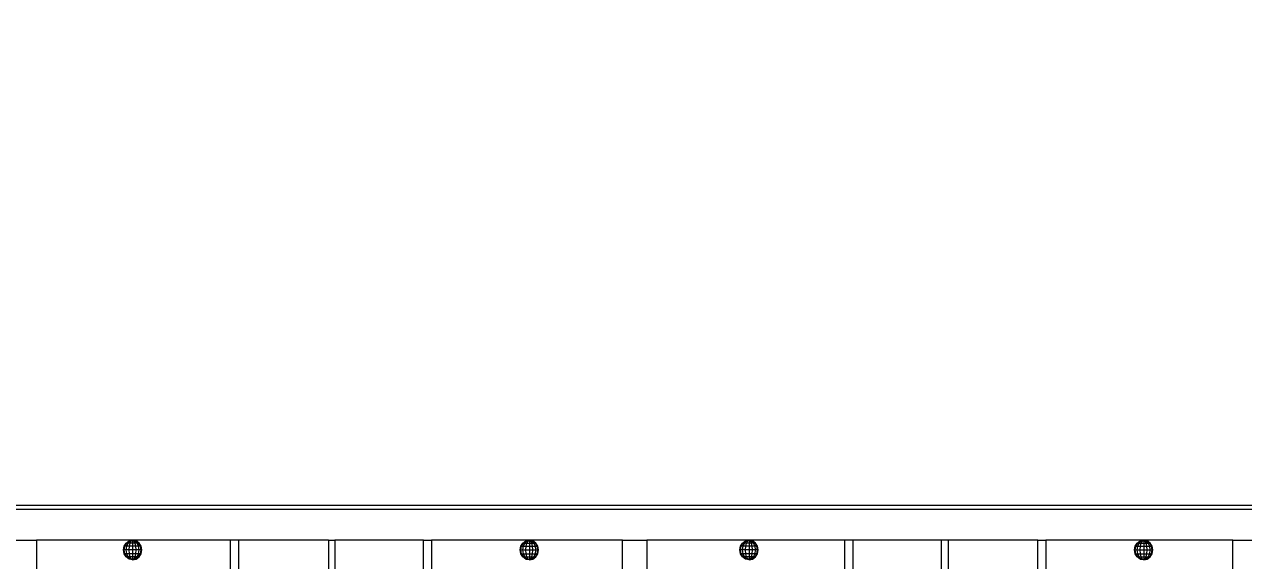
# Model space of a CAD drawing. Header units: millimetres. Extents: x 1832547 to 2001569, y -558009 to -417808.
# Drawn here: x 1913508 to 1914911, y -522764 to -522147 of the extents above; entities that cross this region are included whole.
import ezdxf

# ---------------------------------------------------------------- set-up
doc = ezdxf.new("R2010")
doc.units = ezdxf.units.MM
doc.header["$MEASUREMENT"] = 0
doc.layers.get('0').update_dxf_attribs({"linetype": 'CONTINUOUS'})
doc.layers.get('DEFPOINTS').update_dxf_attribs({"linetype": 'CONTINUOUS'})
for name, color, linetype, lineweight in [('CA.dim 08', 8, 'CONTINUOUS', 13), ('CA.manh 08', 8, 'CONTINUOUS', 9), ('CA_manh 08', 8, 'CONTINUOUS', 9)]:
    doc.layers.add(name, color=color, linetype=linetype, lineweight=lineweight)
doc.styles.get("Standard").update_dxf_attribs({"font": 'roman.shx'})
doc.dimstyles.new('CA 70', dxfattribs={"dimscale": 0.7, "dimtxt": 220, "dimasz": 60, "dimexe": 160, "dimexo": 0, "dimgap": 30, "dimtad": 1, "dimdec": 0, "dimrnd": 5, "dimzin": 0, "dimdsep": 46, "dimtxsty": 'Standard', "dimblk": 'ARCHTICK', "dimcen": 0.09, "dimdle": 160, "dimclrd": 256, "dimclre": 256, "dimclrt": 255, "dimadec": 0, "dimazin": 0, "dimtfac": 1, "dimtdec": 0, "dimtix": 1, "dimtmove": 2, "dimatfit": 3, "dimldrblk": 'DOT', "dimfxl": 600, "dimfxlon": 1, "dimtolj": 1, "dimtzin": 0, "dimarcsym": 0})

# ---------------------------------------------------------------- blocks, each defined once
blk = doc.blocks.new('wt45t')
at = {"layer": 'CA_manh 08'}
for p, q in [((1917247.5, -517910.5), (1920284.1, -517910.5)), ((1920284.1, -517915), (1917247.5, -517915)), ((1918779.8, -517950.5), (1918049.7, -517950.5)), ((1918779.8, -518051.2), (1918779.8, -517950.5)), ((1918779.8, -517950.5), (1918882.5, -517950.5)), ((1918872.8, -517957.4), (1918875.1, -517953.8)), ((1918873.5, -517957.4), (1918875.6, -517953.8)), ((1918875.1, -517953.8), (1918878.5, -517951.3)), ((1918875.6, -517953.8), (1918875.1, -517953.8)), ((1918875.6, -517953.8), (1918878.8, -517951.3)), ((1918877.2, -517953.8), (1918875.6, -517953.8)), ((1918875.6, -517957.4), (1918877.2, -517953.8)), ((1918877.2, -517953.8), (1918879.6, -517951.3)), ((1918879.6, -517953.8), (1918877.2, -517953.8)), ((1918878.5, -517951.3), (1918882.5, -517950.5)), ((1918878.8, -517951.3), (1918878.5, -517951.3)), ((1918878.8, -517951.3), (1918882.5, -517950.5)), ((1918879.6, -517951.3), (1918878.8, -517951.3)), ((1918878.8, -517957.4), (1918879.6, -517953.8)), ((1918879.6, -517951.3), (1918882.5, -517950.5)), ((1918880.9, -517951.3), (1918879.6, -517951.3)), ((1918879.6, -517953.8), (1918880.9, -517951.3)), ((1918882.5, -517953.8), (1918879.6, -517953.8)), ((1918880.9, -517951.3), (1918882.5, -517950.5)), ((1918882.5, -517951.3), (1918880.9, -517951.3)), ((1918882.5, -517950.5), (1918882.5, -517951.3)), ((1918884, -517951.3), (1918882.5, -517950.5)), ((1918885.3, -517951.3), (1918882.5, -517950.5)), ((1918886.2, -517951.3), (1918882.5, -517950.5)), ((1918886.5, -517951.3), (1918882.5, -517950.5)), ((1918882.5, -517950.5), (1918995, -517950.5)), ((1918884, -517951.3), (1918882.5, -517951.3)), ((1918882.5, -517951.3), (1918882.5, -517953.8)), ((1918885.3, -517953.8), (1918882.5, -517953.8)), ((1918882.5, -517953.8), (1918882.5, -517957.4)), ((1918885.3, -517951.3), (1918884, -517951.3)), ((1918885.3, -517953.8), (1918884, -517951.3)), ((1918886.2, -517951.3), (1918885.3, -517951.3)), ((1918887.7, -517953.8), (1918885.3, -517951.3)), ((1918887.7, -517953.8), (1918885.3, -517953.8)), ((1918886.2, -517957.4), (1918885.3, -517953.8)), ((1918886.5, -517951.3), (1918886.2, -517951.3)), ((1918889.4, -517953.8), (1918886.2, -517951.3)), ((1918889.9, -517953.8), (1918886.5, -517951.3)), ((1918889.4, -517953.8), (1918887.7, -517953.8)), ((1918889.4, -517957.4), (1918887.7, -517953.8)), ((1918889.9, -517953.8), (1918889.4, -517953.8)), ((1918891.5, -517957.4), (1918889.4, -517953.8)), ((1918892.2, -517957.4), (1918889.9, -517953.8)), ((1919004.4, -517950.5), (1918995, -517950.5)), ((1918995, -517950.5), (1918995, -518051.2)), ((1919004.4, -517950.5), (1919107.6, -517950.5)), ((1919004.4, -518051.2), (1919004.4, -517950.5)), ((1919107.6, -517950.5), (1919107.6, -518051.2)), ((1919107.6, -517950.5), (1919115.2, -517950.5)), ((1919115.2, -518051.2), (1919115.2, -517950.5)), ((1919115.2, -517950.5), (1919217, -517950.5)), ((1919217, -517950.5), (1919226.5, -517950.5)), ((1919217, -517950.5), (1919217, -518051.2)), ((1919226.5, -518051.2), (1919226.5, -517950.5)), ((1919226.5, -517950.5), (1919336.5, -517950.5)), ((1919326.8, -517957.4), (1919329.1, -517953.8)), ((1919327.5, -517957.4), (1919329.6, -517953.8)), ((1919329.1, -517953.8), (1919332.5, -517951.3)), ((1919329.1, -517953.8), (1919329.6, -517953.8)), ((1919329.6, -517953.8), (1919332.8, -517951.3)), ((1919329.6, -517953.8), (1919331.2, -517953.8)), ((1919329.6, -517957.4), (1919331.2, -517953.8)), ((1919331.2, -517953.8), (1919333.7, -517951.3)), ((1919331.2, -517953.8), (1919333.7, -517953.8)), ((1919332.5, -517951.3), (1919336.5, -517950.5)), ((1919332.8, -517951.3), (1919332.5, -517951.3)), ((1919332.8, -517951.3), (1919336.5, -517950.5)), ((1919333.7, -517951.3), (1919332.8, -517951.3)), ((1919332.8, -517957.4), (1919333.7, -517953.8)), ((1919333.7, -517951.3), (1919336.5, -517950.5)), ((1919335, -517951.3), (1919333.7, -517951.3)), ((1919333.7, -517953.8), (1919335, -517951.3)), ((1919333.7, -517953.8), (1919336.5, -517953.8)), ((1919335, -517951.3), (1919336.5, -517950.5)), ((1919336.5, -517951.3), (1919335, -517951.3)), ((1919336.5, -517950.5), (1919336.5, -517951.3)), ((1919338, -517951.3), (1919336.5, -517950.5)), ((1919339.3, -517951.3), (1919336.5, -517950.5)), ((1919340.2, -517951.3), (1919336.5, -517950.5)), ((1919340.5, -517951.3), (1919336.5, -517950.5)), ((1919336.5, -517950.5), (1919454, -517950.5)), ((1919336.5, -517951.3), (1919338, -517951.3)), ((1919336.5, -517951.3), (1919336.5, -517953.8)), ((1919336.5, -517953.8), (1919339.3, -517953.8)), ((1919336.5, -517953.8), (1919336.5, -517957.4)), ((1919338, -517951.3), (1919339.3, -517951.3)), ((1919339.3, -517953.8), (1919338, -517951.3)), ((1919339.3, -517951.3), (1919340.2, -517951.3)), ((1919341.8, -517953.8), (1919339.3, -517951.3)), ((1919339.3, -517953.8), (1919341.8, -517953.8)), ((1919340.2, -517957.4), (1919339.3, -517953.8)), ((1919340.2, -517951.3), (1919340.5, -517951.3)), ((1919343.4, -517953.8), (1919340.2, -517951.3)), ((1919343.9, -517953.8), (1919340.5, -517951.3)), ((1919341.8, -517953.8), (1919343.4, -517953.8)), ((1919343.4, -517957.4), (1919341.8, -517953.8)), ((1919343.4, -517953.8), (1919343.9, -517953.8)), ((1919345.5, -517957.4), (1919343.4, -517953.8)), ((1919346.2, -517957.4), (1919343.9, -517953.8)), ((1919454, -517950.5), (1919454, -518683.8)), ((1919482, -517950.5), (1919454, -517950.5)), ((1919482, -518050.5), (1919482, -517950.5)), ((1919482, -517950.5), (1919589.2, -517950.5)), ((1919579.5, -517957.4), (1919581.8, -517953.8)), ((1919580.2, -517957.4), (1919582.3, -517953.8)), ((1919581.8, -517953.8), (1919585.2, -517951.3)), ((1919582.3, -517953.8), (1919581.8, -517953.8)), ((1919582.3, -517953.8), (1919585.5, -517951.3)), ((1919584, -517953.8), (1919582.3, -517953.8)), ((1919582.3, -517957.4), (1919584, -517953.8)), ((1919584, -517953.8), (1919586.4, -517951.3)), ((1919586.4, -517953.8), (1919584, -517953.8)), ((1919585.2, -517951.3), (1919589.2, -517950.5)), ((1919585.5, -517951.3), (1919585.2, -517951.3)), ((1919585.5, -517951.3), (1919589.2, -517950.5)), ((1919586.4, -517951.3), (1919585.5, -517951.3)), ((1919585.5, -517957.4), (1919586.4, -517953.8)), ((1919586.4, -517951.3), (1919589.2, -517950.5)), ((1919587.7, -517951.3), (1919586.4, -517951.3)), ((1919586.4, -517953.8), (1919587.7, -517951.3)), ((1919589.2, -517953.8), (1919586.4, -517953.8)), ((1919587.7, -517951.3), (1919589.2, -517950.5)), ((1919589.2, -517951.3), (1919587.7, -517951.3)), ((1919589.2, -517950.5), (1919589.2, -517951.3)), ((1919590.8, -517951.3), (1919589.2, -517950.5)), ((1919592.1, -517951.3), (1919589.2, -517950.5)), ((1919592.9, -517951.3), (1919589.2, -517950.5)), ((1919593.2, -517951.3), (1919589.2, -517950.5)), ((1919589.2, -517950.5), (1919701.7, -517950.5)), ((1919590.8, -517951.3), (1919589.2, -517951.3)), ((1919589.2, -517951.3), (1919589.2, -517953.8)), ((1919592.1, -517953.8), (1919589.2, -517953.8)), ((1919589.2, -517953.8), (1919589.2, -517957.4)), ((1919592.1, -517951.3), (1919590.8, -517951.3)), ((1919592.1, -517953.8), (1919590.8, -517951.3)), ((1919592.9, -517951.3), (1919592.1, -517951.3)), ((1919594.5, -517953.8), (1919592.1, -517951.3)), ((1919594.5, -517953.8), (1919592.1, -517953.8)), ((1919592.9, -517957.4), (1919592.1, -517953.8)), ((1919593.2, -517951.3), (1919592.9, -517951.3)), ((1919596.1, -517953.8), (1919592.9, -517951.3)), ((1919596.6, -517953.8), (1919593.2, -517951.3)), ((1919596.1, -517953.8), (1919594.5, -517953.8)), ((1919596.1, -517957.4), (1919594.5, -517953.8)), ((1919596.6, -517953.8), (1919596.1, -517953.8)), ((1919598.2, -517957.4), (1919596.1, -517953.8)), ((1919598.9, -517957.4), (1919596.6, -517953.8)), ((1919711.1, -517950.5), (1919701.7, -517950.5)), ((1919701.7, -517950.5), (1919701.7, -518051.2)), ((1919711.1, -517950.5), (1919813, -517950.5)), ((1919711.1, -518051.2), (1919711.1, -517950.5)), ((1919813, -517950.5), (1919813, -518051.2)), ((1919820.5, -517950.5), (1919813, -517950.5)), ((1919820.5, -517950.5), (1919923.7, -517950.5)), ((1919820.5, -517950.5), (1919820.5, -518051.2)), ((1919923.7, -517950.5), (1919933.2, -517950.5)), ((1919923.7, -517950.5), (1919923.7, -518051.2)), ((1919933.2, -518051.2), (1919933.2, -517950.5)), ((1919933.2, -517950.5), (1920045.7, -517950.5)), ((1920036, -517957.4), (1920038.2, -517953.8)), ((1920036.7, -517957.4), (1920038.8, -517953.8)), ((1920038.2, -517953.8), (1920041.6, -517951.3)), ((1920038.2, -517953.8), (1920038.8, -517953.8)), ((1920038.8, -517953.8), (1920042, -517951.3)), ((1920038.8, -517953.8), (1920040.4, -517953.8)), ((1920038.8, -517957.4), (1920040.4, -517953.8)), ((1920040.4, -517953.8), (1920042.8, -517951.3)), ((1920040.4, -517953.8), (1920042.8, -517953.8)), ((1920041.6, -517951.3), (1920045.7, -517950.5)), ((1920042, -517951.3), (1920041.6, -517951.3)), ((1920042, -517951.3), (1920045.7, -517950.5)), ((1920042.8, -517951.3), (1920042, -517951.3)), ((1920042, -517957.4), (1920042.8, -517953.8)), ((1920042.8, -517951.3), (1920045.7, -517950.5)), ((1920044.1, -517951.3), (1920042.8, -517951.3)), ((1920042.8, -517953.8), (1920044.1, -517951.3)), ((1920042.8, -517953.8), (1920045.7, -517953.8)), ((1920044.1, -517951.3), (1920045.7, -517950.5)), ((1920045.7, -517951.3), (1920044.1, -517951.3)), ((1920045.7, -517950.5), (1920045.7, -517951.3)), ((1920047.2, -517951.3), (1920045.7, -517950.5)), ((1920048.5, -517951.3), (1920045.7, -517950.5)), ((1920049.4, -517951.3), (1920045.7, -517950.5)), ((1920049.7, -517951.3), (1920045.7, -517950.5)), ((1920045.7, -517950.5), (1920156.2, -517950.5)), ((1920045.7, -517951.3), (1920047.2, -517951.3)), ((1920045.7, -517951.3), (1920045.7, -517953.8)), ((1920045.7, -517953.8), (1920048.5, -517953.8)), ((1920045.7, -517953.8), (1920045.7, -517957.4)), ((1920047.2, -517951.3), (1920048.5, -517951.3)), ((1920048.5, -517953.8), (1920047.2, -517951.3)), ((1920048.5, -517951.3), (1920049.4, -517951.3)), ((1920050.9, -517953.8), (1920048.5, -517951.3)), ((1920048.5, -517953.8), (1920050.9, -517953.8)), ((1920049.4, -517957.4), (1920048.5, -517953.8)), ((1920049.4, -517951.3), (1920049.7, -517951.3)), ((1920052.5, -517953.8), (1920049.4, -517951.3)), ((1920053.1, -517953.8), (1920049.7, -517951.3)), ((1920050.9, -517953.8), (1920052.5, -517953.8)), ((1920052.5, -517957.4), (1920050.9, -517953.8)), ((1920052.5, -517953.8), (1920053.1, -517953.8)), ((1920054.6, -517957.4), (1920052.5, -517953.8)), ((1920055.4, -517957.4), (1920053.1, -517953.8)), ((1920156.2, -517950.5), (1920156.2, -518051.2)), ((1920184.1, -517950.5), (1920156.2, -517950.5)), ((1918872, -517961.8), (1918872.8, -517957.4)), ((1918872.8, -517961.8), (1918872, -517961.8)), ((1918872.8, -517966.1), (1918872, -517961.8)), ((1918873.5, -517957.4), (1918872.8, -517957.4)), ((1918872.8, -517961.8), (1918873.5, -517957.4)), ((1918875.1, -517961.8), (1918872.8, -517961.8)), ((1918873.5, -517966.1), (1918872.8, -517961.8)), ((1918873.5, -517966.1), (1918872.8, -517966.1)), ((1918875.1, -517969.7), (1918872.8, -517966.1)), ((1918875.6, -517957.4), (1918873.5, -517957.4)), ((1918875.6, -517966.1), (1918873.5, -517966.1)), ((1918875.6, -517969.7), (1918873.5, -517966.1)), ((1918875.1, -517961.8), (1918875.6, -517957.4)), ((1918878.5, -517961.8), (1918875.1, -517961.8)), ((1918875.6, -517966.1), (1918875.1, -517961.8)), ((1918878.8, -517957.4), (1918875.6, -517957.4)), ((1918878.8, -517966.1), (1918875.6, -517966.1)), ((1918877.2, -517969.7), (1918875.6, -517966.1)), ((1918878.5, -517961.8), (1918878.8, -517957.4)), ((1918882.5, -517961.8), (1918878.5, -517961.8)), ((1918878.8, -517966.1), (1918878.5, -517961.8)), ((1918882.5, -517957.4), (1918878.8, -517957.4)), ((1918882.5, -517966.1), (1918878.8, -517966.1)), ((1918879.6, -517969.7), (1918878.8, -517966.1)), ((1918886.2, -517957.4), (1918882.5, -517957.4)), ((1918882.5, -517957.4), (1918882.5, -517961.8)), ((1918886.5, -517961.8), (1918882.5, -517961.8)), ((1918882.5, -517961.8), (1918882.5, -517966.1)), ((1918886.2, -517966.1), (1918882.5, -517966.1)), ((1918882.5, -517966.1), (1918882.5, -517969.7)), ((1918885.3, -517969.7), (1918886.2, -517966.1)), ((1918889.4, -517957.4), (1918886.2, -517957.4)), ((1918886.5, -517961.8), (1918886.2, -517957.4)), ((1918886.2, -517966.1), (1918886.5, -517961.8)), ((1918889.4, -517966.1), (1918886.2, -517966.1)), ((1918889.9, -517961.8), (1918886.5, -517961.8)), ((1918887.7, -517969.7), (1918889.4, -517966.1)), ((1918891.5, -517957.4), (1918889.4, -517957.4)), ((1918889.9, -517961.8), (1918889.4, -517957.4)), ((1918889.4, -517966.1), (1918889.9, -517961.8)), ((1918891.5, -517966.1), (1918889.4, -517966.1)), ((1918889.4, -517969.7), (1918891.5, -517966.1)), ((1918892.2, -517961.8), (1918889.9, -517961.8)), ((1918889.9, -517969.7), (1918892.2, -517966.1)), ((1918892.2, -517957.4), (1918891.5, -517957.4)), ((1918892.2, -517961.8), (1918891.5, -517957.4)), ((1918891.5, -517966.1), (1918892.2, -517961.8)), ((1918892.2, -517966.1), (1918891.5, -517966.1)), ((1918893, -517961.8), (1918892.2, -517957.4)), ((1918893, -517961.8), (1918892.2, -517961.8)), ((1918892.2, -517966.1), (1918893, -517961.8)), ((1919326, -517961.8), (1919326.8, -517957.4)), ((1919326, -517961.8), (1919326.8, -517961.8)), ((1919326.8, -517966.1), (1919326, -517961.8)), ((1919326.8, -517957.4), (1919327.5, -517957.4)), ((1919326.8, -517961.8), (1919327.5, -517957.4)), ((1919326.8, -517961.8), (1919329.1, -517961.8)), ((1919327.5, -517966.1), (1919326.8, -517961.8)), ((1919326.8, -517966.1), (1919327.5, -517966.1)), ((1919329.1, -517969.7), (1919326.8, -517966.1)), ((1919327.5, -517957.4), (1919329.6, -517957.4)), ((1919327.5, -517966.1), (1919329.6, -517966.1)), ((1919329.6, -517969.7), (1919327.5, -517966.1)), ((1919329.1, -517961.8), (1919329.6, -517957.4)), ((1919329.1, -517961.8), (1919332.5, -517961.8)), ((1919329.6, -517966.1), (1919329.1, -517961.8)), ((1919329.6, -517957.4), (1919332.8, -517957.4)), ((1919329.6, -517966.1), (1919332.8, -517966.1)), ((1919331.2, -517969.7), (1919329.6, -517966.1)), ((1919332.5, -517961.8), (1919332.8, -517957.4)), ((1919332.5, -517961.8), (1919336.5, -517961.8)), ((1919332.8, -517966.1), (1919332.5, -517961.8)), ((1919332.8, -517957.4), (1919336.5, -517957.4)), ((1919332.8, -517966.1), (1919336.5, -517966.1)), ((1919333.7, -517969.7), (1919332.8, -517966.1)), ((1919336.5, -517957.4), (1919340.2, -517957.4)), ((1919336.5, -517957.4), (1919336.5, -517961.8)), ((1919336.5, -517961.8), (1919340.5, -517961.8)), ((1919336.5, -517961.8), (1919336.5, -517966.1)), ((1919336.5, -517966.1), (1919340.2, -517966.1)), ((1919336.5, -517966.1), (1919336.5, -517969.7)), ((1919339.3, -517969.7), (1919340.2, -517966.1)), ((1919340.2, -517957.4), (1919343.4, -517957.4)), ((1919340.5, -517961.8), (1919340.2, -517957.4)), ((1919340.2, -517966.1), (1919340.5, -517961.8)), ((1919340.2, -517966.1), (1919343.4, -517966.1)), ((1919340.5, -517961.8), (1919343.9, -517961.8)), ((1919341.8, -517969.7), (1919343.4, -517966.1)), ((1919343.4, -517957.4), (1919345.5, -517957.4)), ((1919343.9, -517961.8), (1919343.4, -517957.4)), ((1919343.4, -517966.1), (1919343.9, -517961.8)), ((1919343.4, -517966.1), (1919345.5, -517966.1)), ((1919343.4, -517969.7), (1919345.5, -517966.1)), ((1919343.9, -517961.8), (1919346.2, -517961.8)), ((1919343.9, -517969.7), (1919346.2, -517966.1)), ((1919345.5, -517957.4), (1919346.2, -517957.4)), ((1919346.2, -517961.8), (1919345.5, -517957.4)), ((1919345.5, -517966.1), (1919346.2, -517961.8)), ((1919345.5, -517966.1), (1919346.2, -517966.1)), ((1919347, -517961.8), (1919346.2, -517957.4)), ((1919346.2, -517961.8), (1919347, -517961.8)), ((1919346.2, -517966.1), (1919347, -517961.8)), ((1919578.7, -517961.8), (1919579.5, -517957.4)), ((1919579.5, -517961.8), (1919578.7, -517961.8)), ((1919579.5, -517966.1), (1919578.7, -517961.8)), ((1919580.2, -517957.4), (1919579.5, -517957.4)), ((1919579.5, -517961.8), (1919580.2, -517957.4)), ((1919581.8, -517961.8), (1919579.5, -517961.8)), ((1919580.2, -517966.1), (1919579.5, -517961.8)), ((1919580.2, -517966.1), (1919579.5, -517966.1)), ((1919581.8, -517969.7), (1919579.5, -517966.1)), ((1919582.3, -517957.4), (1919580.2, -517957.4)), ((1919582.3, -517966.1), (1919580.2, -517966.1)), ((1919582.3, -517969.7), (1919580.2, -517966.1)), ((1919581.8, -517961.8), (1919582.3, -517957.4)), ((1919585.2, -517961.8), (1919581.8, -517961.8)), ((1919582.3, -517966.1), (1919581.8, -517961.8)), ((1919585.5, -517957.4), (1919582.3, -517957.4)), ((1919585.5, -517966.1), (1919582.3, -517966.1)), ((1919584, -517969.7), (1919582.3, -517966.1)), ((1919585.2, -517961.8), (1919585.5, -517957.4)), ((1919589.2, -517961.8), (1919585.2, -517961.8)), ((1919585.5, -517966.1), (1919585.2, -517961.8)), ((1919589.2, -517957.4), (1919585.5, -517957.4)), ((1919589.2, -517966.1), (1919585.5, -517966.1)), ((1919586.4, -517969.7), (1919585.5, -517966.1)), ((1919592.9, -517957.4), (1919589.2, -517957.4)), ((1919589.2, -517957.4), (1919589.2, -517961.8)), ((1919593.2, -517961.8), (1919589.2, -517961.8)), ((1919589.2, -517961.8), (1919589.2, -517966.1)), ((1919592.9, -517966.1), (1919589.2, -517966.1)), ((1919589.2, -517966.1), (1919589.2, -517969.7)), ((1919592.1, -517969.7), (1919592.9, -517966.1)), ((1919596.1, -517957.4), (1919592.9, -517957.4)), ((1919593.2, -517961.8), (1919592.9, -517957.4)), ((1919592.9, -517966.1), (1919593.2, -517961.8)), ((1919596.1, -517966.1), (1919592.9, -517966.1)), ((1919596.6, -517961.8), (1919593.2, -517961.8)), ((1919594.5, -517969.7), (1919596.1, -517966.1)), ((1919598.2, -517957.4), (1919596.1, -517957.4)), ((1919596.6, -517961.8), (1919596.1, -517957.4)), ((1919596.1, -517966.1), (1919596.6, -517961.8)), ((1919598.2, -517966.1), (1919596.1, -517966.1)), ((1919596.1, -517969.7), (1919598.2, -517966.1)), ((1919598.9, -517961.8), (1919596.6, -517961.8)), ((1919596.6, -517969.7), (1919598.9, -517966.1)), ((1919598.9, -517957.4), (1919598.2, -517957.4)), ((1919598.9, -517961.8), (1919598.2, -517957.4)), ((1919598.2, -517966.1), (1919598.9, -517961.8)), ((1919598.9, -517966.1), (1919598.2, -517966.1)), ((1919599.7, -517961.8), (1919598.9, -517957.4)), ((1919599.7, -517961.8), (1919598.9, -517961.8)), ((1919598.9, -517966.1), (1919599.7, -517961.8)), ((1920035.2, -517961.8), (1920036, -517957.4)), ((1920035.2, -517961.8), (1920036, -517961.8)), ((1920036, -517966.1), (1920035.2, -517961.8)), ((1920036, -517957.4), (1920036.7, -517957.4)), ((1920036, -517961.8), (1920036.7, -517957.4)), ((1920036, -517961.8), (1920038.2, -517961.8)), ((1920036.7, -517966.1), (1920036, -517961.8)), ((1920036, -517966.1), (1920036.7, -517966.1)), ((1920038.2, -517969.7), (1920036, -517966.1)), ((1920036.7, -517957.4), (1920038.8, -517957.4)), ((1920036.7, -517966.1), (1920038.8, -517966.1)), ((1920038.8, -517969.7), (1920036.7, -517966.1)), ((1920038.2, -517961.8), (1920038.8, -517957.4)), ((1920038.2, -517961.8), (1920041.6, -517961.8)), ((1920038.8, -517966.1), (1920038.2, -517961.8)), ((1920038.8, -517957.4), (1920042, -517957.4)), ((1920038.8, -517966.1), (1920042, -517966.1)), ((1920040.4, -517969.7), (1920038.8, -517966.1)), ((1920041.6, -517961.8), (1920042, -517957.4)), ((1920041.6, -517961.8), (1920045.7, -517961.8)), ((1920042, -517966.1), (1920041.6, -517961.8)), ((1920042, -517957.4), (1920045.7, -517957.4)), ((1920042, -517966.1), (1920045.7, -517966.1)), ((1920042.8, -517969.7), (1920042, -517966.1)), ((1920045.7, -517957.4), (1920049.4, -517957.4)), ((1920045.7, -517957.4), (1920045.7, -517961.8)), ((1920045.7, -517961.8), (1920049.7, -517961.8)), ((1920045.7, -517961.8), (1920045.7, -517966.1)), ((1920045.7, -517966.1), (1920049.4, -517966.1)), ((1920045.7, -517966.1), (1920045.7, -517969.7)), ((1920048.5, -517969.7), (1920049.4, -517966.1)), ((1920049.4, -517957.4), (1920052.5, -517957.4)), ((1920049.7, -517961.8), (1920049.4, -517957.4)), ((1920049.4, -517966.1), (1920049.7, -517961.8)), ((1920049.4, -517966.1), (1920052.5, -517966.1)), ((1920049.7, -517961.8), (1920053.1, -517961.8)), ((1920050.9, -517969.7), (1920052.5, -517966.1)), ((1920052.5, -517957.4), (1920054.6, -517957.4)), ((1920053.1, -517961.8), (1920052.5, -517957.4)), ((1920052.5, -517966.1), (1920053.1, -517961.8)), ((1920052.5, -517966.1), (1920054.6, -517966.1)), ((1920052.5, -517969.7), (1920054.6, -517966.1)), ((1920053.1, -517961.8), (1920055.4, -517961.8)), ((1920053.1, -517969.7), (1920055.4, -517966.1)), ((1920054.6, -517957.4), (1920055.4, -517957.4)), ((1920055.4, -517961.8), (1920054.6, -517957.4)), ((1920054.6, -517966.1), (1920055.4, -517961.8)), ((1920054.6, -517966.1), (1920055.4, -517966.1)), ((1920056.2, -517961.8), (1920055.4, -517957.4)), ((1920055.4, -517961.8), (1920056.2, -517961.8)), ((1920055.4, -517966.1), (1920056.2, -517961.8)), ((1918875.6, -517969.7), (1918875.1, -517969.7)), ((1918878.5, -517972.2), (1918875.1, -517969.7)), ((1918877.2, -517969.7), (1918875.6, -517969.7)), ((1918878.8, -517972.2), (1918875.6, -517969.7)), ((1918879.6, -517969.7), (1918877.2, -517969.7)), ((1918879.6, -517972.2), (1918877.2, -517969.7)), ((1918878.8, -517972.2), (1918878.5, -517972.2)), ((1918882.5, -517973), (1918878.5, -517972.2)), ((1918879.6, -517972.2), (1918878.8, -517972.2)), ((1918882.5, -517973), (1918878.8, -517972.2)), ((1918882.5, -517969.7), (1918879.6, -517969.7)), ((1918880.9, -517972.2), (1918879.6, -517969.7)), ((1918880.9, -517972.2), (1918879.6, -517972.2)), ((1918882.5, -517973), (1918879.6, -517972.2)), ((1918882.5, -517972.2), (1918880.9, -517972.2)), ((1918882.5, -517973), (1918880.9, -517972.2)), ((1918885.3, -517969.7), (1918882.5, -517969.7)), ((1918882.5, -517969.7), (1918882.5, -517972.2)), ((1918884, -517972.2), (1918882.5, -517972.2)), ((1918882.5, -517972.2), (1918882.5, -517973)), ((1918882.5, -517973), (1918886.5, -517972.2)), ((1918882.5, -517973), (1918886.2, -517972.2)), ((1918882.5, -517973), (1918885.3, -517972.2)), ((1918882.5, -517973), (1918884, -517972.2)), ((1918884, -517972.2), (1918885.3, -517969.7)), ((1918885.3, -517972.2), (1918884, -517972.2)), ((1918887.7, -517969.7), (1918885.3, -517969.7)), ((1918885.3, -517972.2), (1918887.7, -517969.7)), ((1918886.2, -517972.2), (1918885.3, -517972.2)), ((1918886.2, -517972.2), (1918889.4, -517969.7)), ((1918886.5, -517972.2), (1918886.2, -517972.2)), ((1918886.5, -517972.2), (1918889.9, -517969.7)), ((1918889.4, -517969.7), (1918887.7, -517969.7)), ((1918889.4, -517969.7), (1918889.9, -517969.7)), ((1919329.1, -517969.7), (1919329.6, -517969.7)), ((1919332.5, -517972.2), (1919329.1, -517969.7)), ((1919329.6, -517969.7), (1919331.2, -517969.7)), ((1919332.8, -517972.2), (1919329.6, -517969.7)), ((1919331.2, -517969.7), (1919333.7, -517969.7)), ((1919333.7, -517972.2), (1919331.2, -517969.7)), ((1919332.8, -517972.2), (1919332.5, -517972.2)), ((1919336.5, -517973), (1919332.5, -517972.2)), ((1919332.8, -517972.2), (1919333.7, -517972.2)), ((1919336.5, -517973), (1919332.8, -517972.2)), ((1919333.7, -517969.7), (1919336.5, -517969.7)), ((1919335, -517972.2), (1919333.7, -517969.7)), ((1919333.7, -517972.2), (1919335, -517972.2)), ((1919336.5, -517973), (1919333.7, -517972.2)), ((1919335, -517972.2), (1919336.5, -517972.2)), ((1919336.5, -517973), (1919335, -517972.2)), ((1919336.5, -517969.7), (1919339.3, -517969.7)), ((1919336.5, -517969.7), (1919336.5, -517972.2)), ((1919336.5, -517972.2), (1919338, -517972.2)), ((1919336.5, -517973), (1919338, -517972.2)), ((1919336.5, -517972.2), (1919336.5, -517973)), ((1919336.5, -517973), (1919339.3, -517972.2)), ((1919336.5, -517973), (1919340.2, -517972.2)), ((1919336.5, -517973), (1919340.5, -517972.2)), ((1919338, -517972.2), (1919339.3, -517969.7)), ((1919338, -517972.2), (1919339.3, -517972.2)), ((1919339.3, -517969.7), (1919341.8, -517969.7)), ((1919339.3, -517972.2), (1919341.8, -517969.7)), ((1919339.3, -517972.2), (1919340.2, -517972.2)), ((1919340.2, -517972.2), (1919343.4, -517969.7)), ((1919340.2, -517972.2), (1919340.5, -517972.2)), ((1919340.5, -517972.2), (1919343.9, -517969.7)), ((1919341.8, -517969.7), (1919343.4, -517969.7)), ((1919343.4, -517969.7), (1919343.9, -517969.7)), ((1919582.3, -517969.7), (1919581.8, -517969.7)), ((1919585.2, -517972.2), (1919581.8, -517969.7)), ((1919584, -517969.7), (1919582.3, -517969.7)), ((1919585.5, -517972.2), (1919582.3, -517969.7)), ((1919586.4, -517969.7), (1919584, -517969.7)), ((1919586.4, -517972.2), (1919584, -517969.7)), ((1919585.5, -517972.2), (1919585.2, -517972.2)), ((1919589.2, -517973), (1919585.2, -517972.2)), ((1919586.4, -517972.2), (1919585.5, -517972.2)), ((1919589.2, -517973), (1919585.5, -517972.2)), ((1919589.2, -517969.7), (1919586.4, -517969.7)), ((1919587.7, -517972.2), (1919586.4, -517969.7)), ((1919587.7, -517972.2), (1919586.4, -517972.2)), ((1919589.2, -517973), (1919586.4, -517972.2)), ((1919589.2, -517972.2), (1919587.7, -517972.2)), ((1919589.2, -517973), (1919587.7, -517972.2)), ((1919592.1, -517969.7), (1919589.2, -517969.7)), ((1919589.2, -517969.7), (1919589.2, -517972.2)), ((1919590.8, -517972.2), (1919589.2, -517972.2)), ((1919589.2, -517972.2), (1919589.2, -517973)), ((1919589.2, -517973), (1919593.2, -517972.2)), ((1919589.2, -517973), (1919592.9, -517972.2)), ((1919589.2, -517973), (1919592.1, -517972.2)), ((1919589.2, -517973), (1919590.8, -517972.2)), ((1919590.8, -517972.2), (1919592.1, -517969.7)), ((1919592.1, -517972.2), (1919590.8, -517972.2)), ((1919594.5, -517969.7), (1919592.1, -517969.7)), ((1919592.1, -517972.2), (1919594.5, -517969.7)), ((1919592.9, -517972.2), (1919592.1, -517972.2)), ((1919592.9, -517972.2), (1919596.1, -517969.7)), ((1919593.2, -517972.2), (1919592.9, -517972.2)), ((1919593.2, -517972.2), (1919596.6, -517969.7)), ((1919596.1, -517969.7), (1919594.5, -517969.7)), ((1919596.1, -517969.7), (1919596.6, -517969.7)), ((1920038.2, -517969.7), (1920038.8, -517969.7)), ((1920041.6, -517972.2), (1920038.2, -517969.7)), ((1920038.8, -517969.7), (1920040.4, -517969.7)), ((1920042, -517972.2), (1920038.8, -517969.7)), ((1920040.4, -517969.7), (1920042.8, -517969.7)), ((1920042.8, -517972.2), (1920040.4, -517969.7)), ((1920042, -517972.2), (1920041.6, -517972.2)), ((1920045.7, -517973), (1920041.6, -517972.2)), ((1920042, -517972.2), (1920042.8, -517972.2)), ((1920045.7, -517973), (1920042, -517972.2)), ((1920042.8, -517969.7), (1920045.7, -517969.7)), ((1920044.1, -517972.2), (1920042.8, -517969.7)), ((1920042.8, -517972.2), (1920044.1, -517972.2)), ((1920045.7, -517973), (1920042.8, -517972.2)), ((1920044.1, -517972.2), (1920045.7, -517972.2)), ((1920045.7, -517973), (1920044.1, -517972.2)), ((1920045.7, -517969.7), (1920048.5, -517969.7)), ((1920045.7, -517969.7), (1920045.7, -517972.2)), ((1920045.7, -517972.2), (1920047.2, -517972.2)), ((1920045.7, -517973), (1920047.2, -517972.2)), ((1920045.7, -517972.2), (1920045.7, -517973)), ((1920045.7, -517973), (1920048.5, -517972.2)), ((1920045.7, -517973), (1920049.4, -517972.2)), ((1920045.7, -517973), (1920049.7, -517972.2)), ((1920047.2, -517972.2), (1920048.5, -517969.7)), ((1920047.2, -517972.2), (1920048.5, -517972.2)), ((1920048.5, -517969.7), (1920050.9, -517969.7)), ((1920048.5, -517972.2), (1920050.9, -517969.7)), ((1920048.5, -517972.2), (1920049.4, -517972.2)), ((1920049.4, -517972.2), (1920052.5, -517969.7)), ((1920049.4, -517972.2), (1920049.7, -517972.2)), ((1920049.7, -517972.2), (1920053.1, -517969.7)), ((1920050.9, -517969.7), (1920052.5, -517969.7)), ((1920052.5, -517969.7), (1920053.1, -517969.7))]:
    blk.add_line(p, q, dxfattribs=at)
blk = doc.blocks.new('_ArchTick')
at = {"color": 1, "linetype": 'ByBlock', "const_width": 0.15}
blk.add_lwpolyline([(-0.5, -0.5), (0.5, 0.5)], dxfattribs=at)
blk = doc.blocks.new('*D161')
at = {"layer": 'CA.manh 08', "lineweight": -2, "transparency": 16777216}
for p, q in [((1910842.1, -520308.8), (1910842.1, -522755.6)), ((1911262.1, -520420.8), (1910730.1, -520420.8)), ((1911262.1, -522643.6), (1910730.1, -522643.6))]:
    blk.add_line(p, q, dxfattribs=at)
at = {"layer": 'DEFPOINTS', "color": 0, "transparency": 16777216}
for p in [(1915941.2, -520420.8), (1910842.1, -522643.6), (1912974.3, -522643.6)]:
    blk.add_point(p, dxfattribs=at)
at = {"layer": 'CA.manh 08', "lineweight": -2, "transparency": 16777216, "xscale": 42, "yscale": 42, "zscale": 42}
for p, rotation in [((1910842.1, -520420.8), 90), ((1910842.1, -522643.6), 270)]:
    blk.add_blockref('_ArchTick', p, dxfattribs=dict(at, rotation=rotation))
at = {"layer": 'CA.manh 08', "color": 255, "transparency": 16777216, "insert": (1910744.1, -521532.2), "char_height": 154, "attachment_point": 5, "rotation": 90}
blk.add_mtext('\\A1;2225', dxfattribs=at)
blk = doc.blocks.new('_DOT')
at = {"color": 1, "linetype": 'ByBlock'}
blk.add_line((-0.5, 0), (-1, 0), dxfattribs=at)
at = {"color": 1, "linetype": 'ByBlock', "const_width": 0.5}
blk.add_lwpolyline([(-0.25, 0, 1), (0.25, 0, 1)], format="xyb", close=True, dxfattribs=at)
blk = doc.blocks.new('*D599')
at = {"layer": 'CA.dim 08', "lineweight": -2, "transparency": 16777216}
for p, q in [((1913084.3, -516198), (1913084.3, -515666)), ((1915674.3, -516198), (1915674.3, -515666)), ((1912972.3, -515778), (1915786.3, -515778))]:
    blk.add_line(p, q, dxfattribs=at)
at = {"layer": 'DEFPOINTS', "color": 0, "transparency": 16777216}
for p in [(1915674.3, -515778), (1915674.3, -520043.6), (1913084.3, -522643.6)]:
    blk.add_point(p, dxfattribs=at)
at = {"layer": 'CA.dim 08', "lineweight": -2, "transparency": 16777216, "xscale": 42, "yscale": 42, "zscale": 42, "rotation": 180}
blk.add_blockref('_ArchTick', (1913084.3, -515778), dxfattribs=at)
at = {"layer": 'CA.dim 08', "lineweight": -2, "transparency": 16777216, "xscale": 42, "yscale": 42, "zscale": 42}
blk.add_blockref('_ArchTick', (1915674.3, -515778), dxfattribs=at)
at = {"layer": 'CA.dim 08', "color": 255, "transparency": 16777216, "insert": (1914379.3, -515680), "char_height": 154, "attachment_point": 5}
blk.add_mtext('\\A1;2590', dxfattribs=at)

msp = doc.modelspace()

# ---------------------------------------------------------------- block references
at = {"layer": 'CA.manh 08', "xscale": -1}
msp.add_blockref('wt45t', (3833678.5, -4789.8), dxfattribs=at)

# ---------------------------------------------------------------- dimensions: what is measured, and where the dimension line sits
at = {"layer": 'CA.dim 08'}
dim = msp.add_linear_dim(base=(1915674.3, -515778), p1=(1913084.3, -522643.6), p2=(1915674.3, -520043.6), dimstyle='CA 70', dxfattribs=at)
dim.commit()
dim.dimension.update_dxf_attribs({"geometry": '*D599', "text_midpoint": (1914379.3, -515680)})
at = {"layer": 'CA.manh 08'}
dim = msp.add_linear_dim(base=(1910842.1, -522643.6), p1=(1915941.2, -520420.8), p2=(1912974.3, -522643.6), angle=90, dimstyle='CA 70', dxfattribs=at)
dim.commit()
dim.dimension.update_dxf_attribs({"geometry": '*D161', "text_midpoint": (1910744.1, -521532.2)})

doc.saveas('drawing.dxf')
